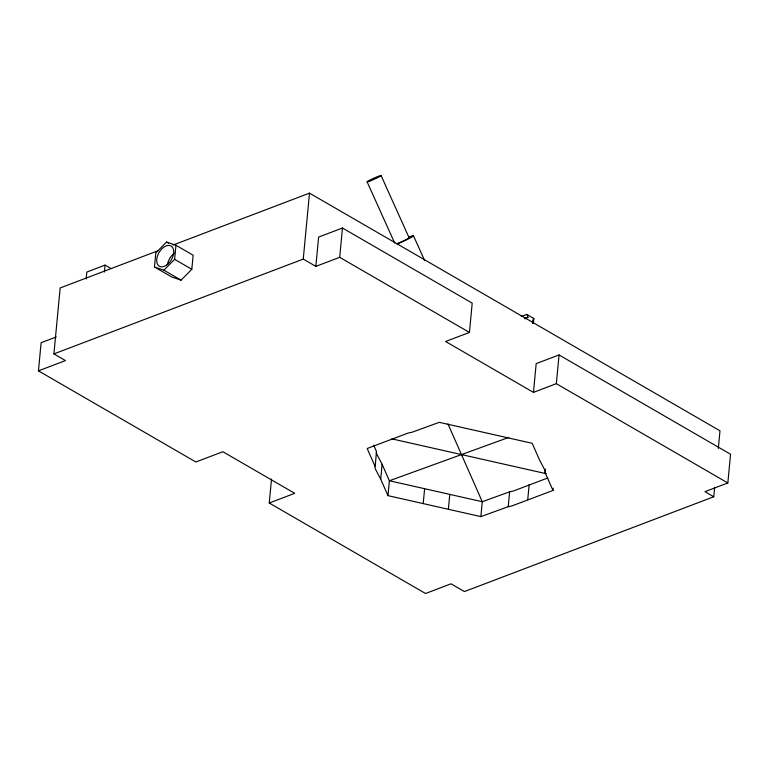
<?xml version="1.0" encoding="UTF-8"?>
<svg xmlns="http://www.w3.org/2000/svg" width="769" height="769" viewBox="0 0 769 769"><rect width="100%" height="100%" fill="white"/><g stroke="black" fill="none" stroke-linecap="round" stroke-linejoin="round"><path stroke-width="1.15" d="M373.696 445.193L376.474 451.499L375.041 468.369L380.703 479.154L387.98 495.649L480.875 516.614L508.222 506.684L511.827 505.964L552.969 490.439L553.19 488.152M376.474 451.499L376.454 453.489L382.106 464.265L389.383 480.76L387.98 495.649M552.969 490.439L545.086 472.56L545.106 470.57L539.454 459.795L532.177 443.3L439.282 422.335L411.934 432.265L408.32 432.985L367.178 448.51L375.07 466.389M271.505 479.097L269.246 503.013L294.71 493.323L222.856 451.72L195.845 461.986L38.45 370.86L41.113 342.714L56.233 336.966M38.45 370.86L65.461 360.594L53.917 353.913L60.155 287.962L158.549 250.55M86.147 278.974L86.801 272.053L105.065 265.103L110.996 268.535M104.411 272.034L105.065 265.103M154.473 266.997L155.809 252.924L166.546 242.052L175.947 245.263L193.144 255.221L191.817 269.294L181.08 280.156L171.67 276.955L154.473 266.997L163.884 270.198L181.08 280.156M163.884 270.198L174.621 259.336L175.947 245.263M53.917 353.913L303.255 259.086L309.494 193.144L719.986 430.813L718.323 448.471M303.255 259.086L315.857 266.382L318.626 237.073L342.465 228.008L472.204 303.13L469.436 332.439L445.597 341.503L533.465 392.373L556.343 383.673L727.839 482.961L730.55 454.239L559.053 354.942L536.176 363.641L533.465 392.373M315.857 266.382L339.696 257.317L342.465 228.008M380.703 479.154L382.106 464.265M423.21 503.599L424.623 488.709L389.383 480.76L508.799 437.407M448.375 509.28L449.778 494.39L424.623 488.709M480.875 516.614L482.278 501.724L447.942 423.892M508.222 506.684L509.626 491.795L513.24 491.074L547.797 477.943M533.128 323.134L533.657 318.376L532.907 323.316L533.119 320.933M533.34 323.163L533.782 318.453L526.775 314.396L521.209 316.511M527.745 499.6L529.149 484.71M545.086 472.56L545.404 469.119M556.343 383.673L559.053 354.942M269.246 503.013L425.545 593.505L451.019 583.815L464.418 591.572L713.757 496.755L714.641 487.335M533.263 323.211L533.359 318.549M524.977 318.885L528.024 317.174L526.775 314.396M173.083 245.023L309.494 193.144M524.689 318.443L528.024 317.174M727.839 482.961L704.962 491.66L713.757 496.755M509.626 491.795L482.278 501.724L449.778 494.39M391.815 438.859L546.25 473.714M339.696 257.317L469.436 332.439M166.546 242.052L168.565 243.225M174.621 259.336L191.817 269.294M413.443 235.679L424.68 260.633M381.059 175.495L409.07 237.688M367.14 181.897L394.66 243.004M408.993 237.015A12.544 0.913 -24.2 0 1 412.078 236.929A12.544 0.913 -24.2 0 1 397.833 243.735M408.579 237.756A7.7 0.558 -24.2 0 1 405.686 239.822A7.7 0.558 -24.2 0 1 396.573 243.744M167.421 264.555A11.689 7.142 -59.9 0 1 174.515 253.184M369.879 181.08A7.7 0.558 -24.2 0 0 381.078 175.649A7.7 0.558 -24.2 0 0 371.35 179.36A7.7 0.558 -24.2 0 0 369.879 181.08M166.469 265.18A11.689 7.142 -59.9 0 0 171.881 246.618A11.689 7.142 -59.9 0 0 157.289 256.586A11.689 7.142 -59.9 0 0 166.469 265.18"/></g></svg>
